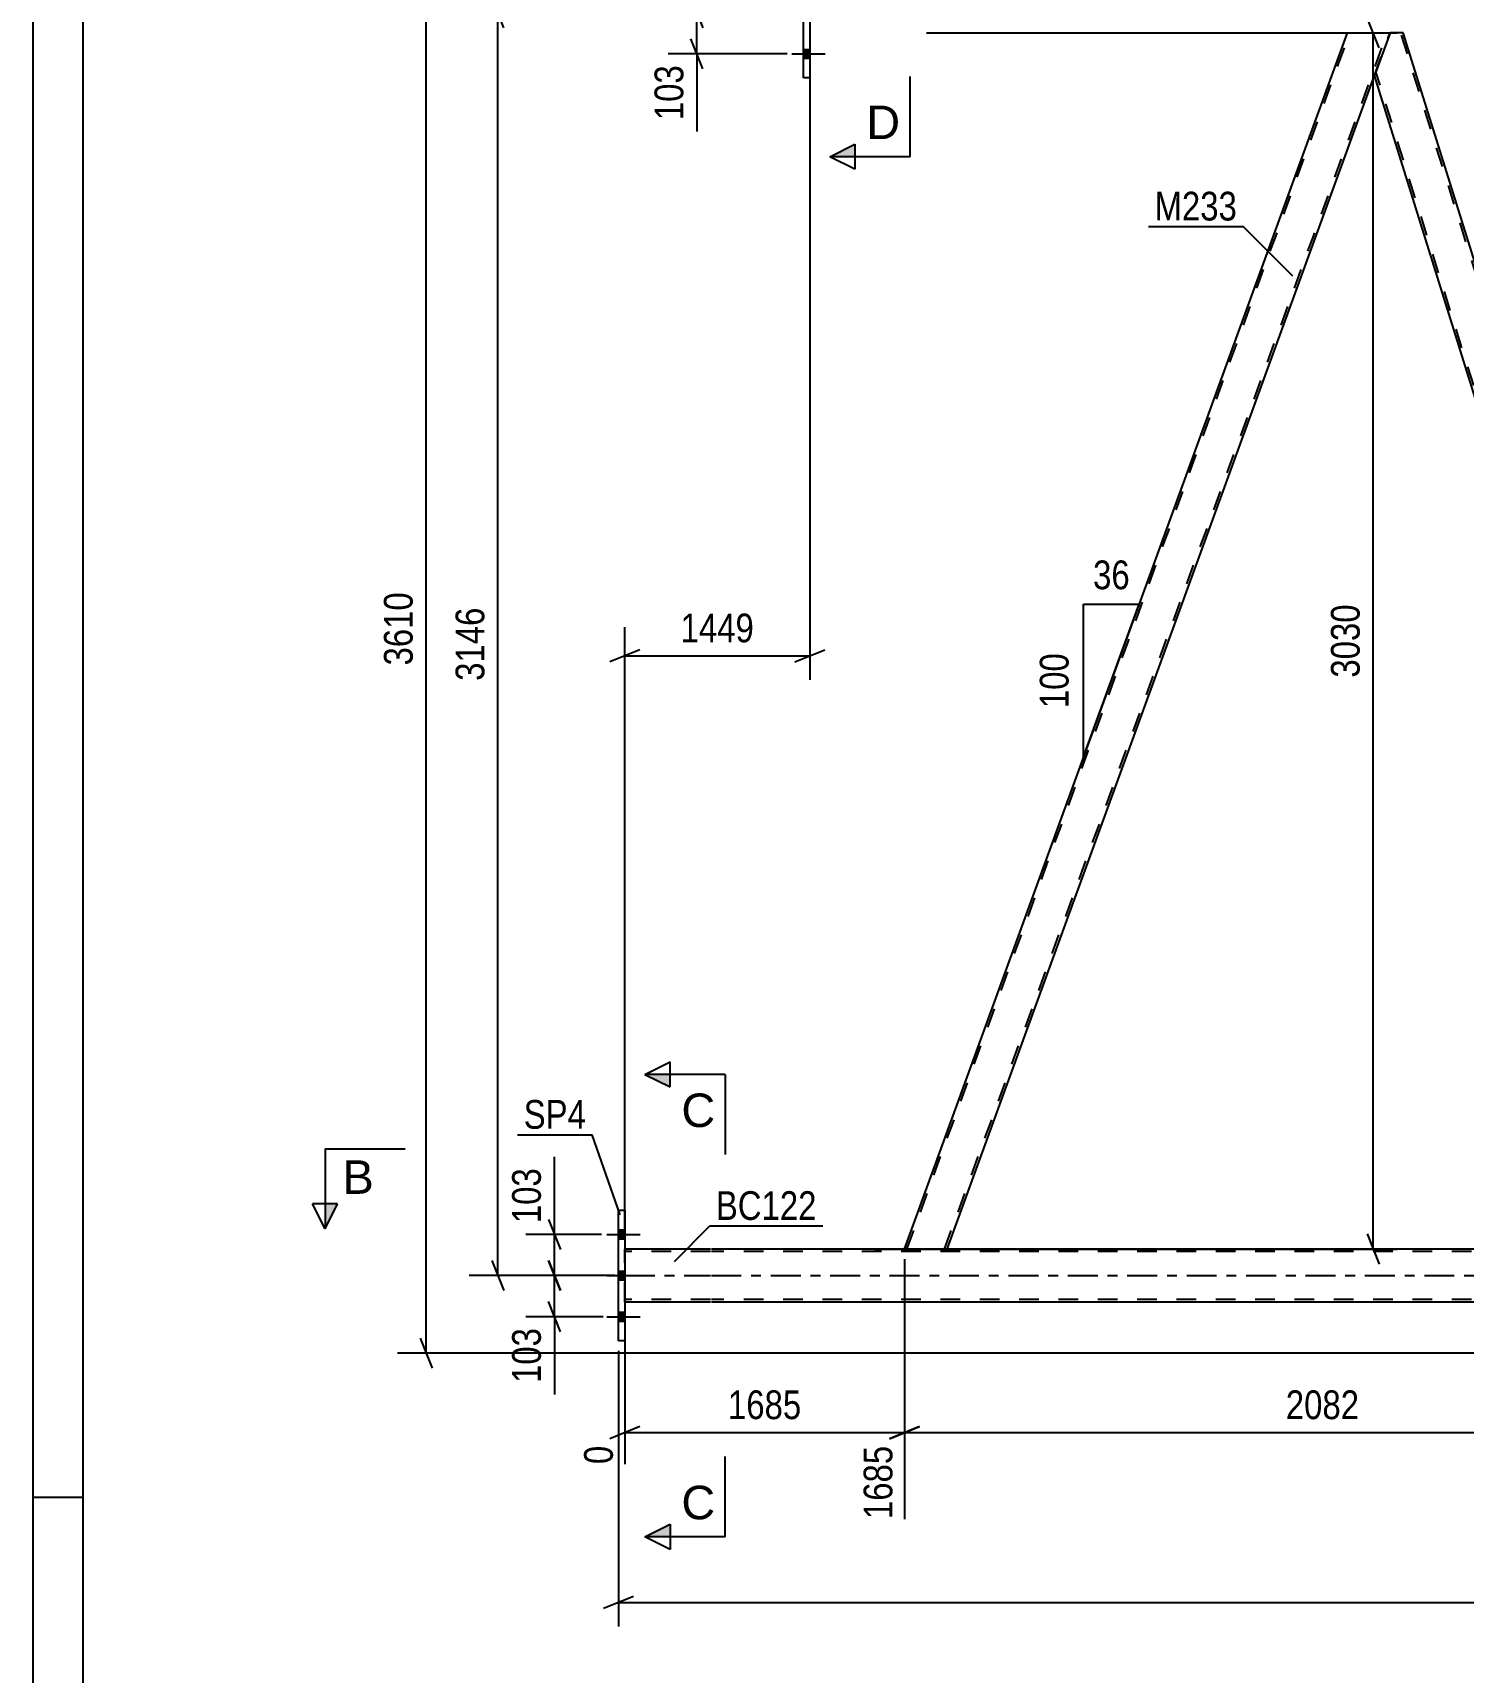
# Model space of a CAD drawing. Header units: millimetres. Extents: x 0 to 841, y 0 to 594.
# Drawn here: x 0 to 142.5, y 280.6 to 444 of the extents above; entities that cross this region are included whole.
import ezdxf

# ---------------------------------------------------------------- set-up
doc = ezdxf.new("R2010")
doc.units = ezdxf.units.MM
doc.linetypes.add('DXK_LINE_DOT2', pattern=[3.9198, 1.9599, -1.9599])
doc.linetypes.add('DXK_LINE_DOT3', pattern=[5.9187, 2.979, -0.9799, 0.9799, -0.9799])
doc.styles.add('Arial', font='ARIAL.TTF', dxfattribs={"height": 0.2})
doc.styles.add('Arial Narrow', font='ARIALN.TTF', dxfattribs={"height": 0.2})

# ---------------------------------------------------------------- blocks, each defined once
blk = doc.blocks.new('Unknown-283133313-1133')
at = {"color": 5, "linetype": 'Continuous'}
for p, q in [((0, 594), (0, 0)), ((5, 589), (5, 5)), ((5, 298), (0, 298))]:
    blk.add_line(p, q, dxfattribs=at)
blk = doc.blocks.new('Part-283133313-1872 - 1851')
at = {"color": 2, "linetype": 'Continuous'}
for p, q in [((86.83, 322.77), (130.95, 443.99)), ((130.95, 443.99), (135.2, 443.99)), ((91.08, 322.77), (133.66, 439.74))]:
    blk.add_line(p, q, dxfattribs=at)
at = {"color": 7, "linetype": 'DXK_LINE_DOT2'}
for p, q in [((87.08, 322.77), (131.2, 443.99)), ((90.83, 322.77), (134.95, 443.99)), ((133.66, 439.74), (135.2, 443.99)), ((91.08, 322.77), (86.83, 322.77))]:
    blk.add_line(p, q, dxfattribs=at)
blk = doc.blocks.new('Part-283133313-1887 - 1851')
at = {"color": 2, "linetype": 'Continuous'}
for p, q in [((135.2, 443.99), (133.66, 439.74)), ((136.52, 443.99), (135.2, 443.99)), ((172.8, 327.59), (136.52, 443.99)), ((168.61, 327.59), (133.66, 439.74))]:
    blk.add_line(p, q, dxfattribs=at)
at = {"color": 7, "linetype": 'DXK_LINE_DOT2'}
for p, q in [((173.09, 325.87), (136.27, 443.99)), ((170.37, 322.77), (133.79, 440.11)), ((170.12, 322.77), (168.61, 327.59)), ((173.22, 326.24), (172.8, 327.59)), ((171.96, 322.77), (173.22, 326.24)), ((170.12, 322.77), (171.96, 322.77))]:
    blk.add_line(p, q, dxfattribs=at)
blk = doc.blocks.new('Part-283133313-1967 - 1851')
at = {"color": 2, "linetype": 'Continuous'}
for p, q in [((58.34, 326.63), (58.98, 326.63)), ((58.34, 313.63), (58.34, 326.63)), ((58.98, 326.63), (58.98, 313.63)), ((58.98, 313.63), (58.34, 313.63))]:
    blk.add_line(p, q, dxfattribs=at)
blk = doc.blocks.new('Part-283133313-1972 - 1851')
at = {"color": 2, "linetype": 'Continuous'}
for p, q in [((76.76, 452.49), (77.4, 452.49)), ((76.76, 439.49), (76.76, 452.49)), ((77.4, 452.49), (77.4, 439.49)), ((77.4, 439.49), (76.76, 439.49))]:
    blk.add_line(p, q, dxfattribs=at)
blk = doc.blocks.new('Part-283133313-2324 - 1851')
at = {"color": 2, "linetype": 'Continuous'}
for p, q in [((67.5, 322.77), (58.98, 322.77)), ((165.47, 322.77), (67.6, 322.77)), ((67.5, 317.49), (58.98, 317.49)), ((165.47, 317.49), (67.6, 317.49))]:
    blk.add_line(p, q, dxfattribs=at)
at = {"color": 7, "linetype": 'DXK_LINE_DOT2'}
for p, q in [((58.98, 317.49), (58.98, 322.77)), ((67.5, 322.53), (58.98, 322.53)), ((739.14, 322.53), (67.6, 322.53)), ((67.5, 317.73), (58.98, 317.73)), ((739.14, 317.73), (67.6, 317.73))]:
    blk.add_line(p, q, dxfattribs=at)
at = {"color": 7, "linetype": 'DXK_LINE_DOT3'}
for p, q in [((58.98, 320.13), (67.5, 320.13)), ((67.6, 320.13), (739.14, 320.13))]:
    blk.add_line(p, q, dxfattribs=at)
blk = doc.blocks.new('Bolt-283133313-2348 - 1851')
at = {"linetype": 'Continuous'}
for points in [[(77.4, 449.65), (77.4, 450.53), (76.76, 450.53), (76.76, 449.65)], [(77.4, 449.65), (77.4, 450.53), (76.76, 450.53), (76.76, 449.65)], [(77.4, 449.65), (77.4, 450.53), (76.76, 450.53), (76.76, 449.65)], [(77.4, 445.55), (77.4, 446.43), (76.76, 446.43), (76.76, 445.55)], [(77.4, 445.55), (77.4, 446.43), (76.76, 446.43), (76.76, 445.55)], [(77.4, 441.45), (77.4, 442.33), (76.76, 442.33), (76.76, 441.45)], [(77.4, 441.45), (77.4, 442.33), (76.76, 442.33), (76.76, 441.45)], [(77.4, 441.45), (77.4, 442.33), (76.76, 442.33), (76.76, 441.45)]]:
    blk.add_hatch(color=1, dxfattribs=at).paths.add_polyline_path(points)
at = {"color": 1, "linetype": 'Continuous'}
for p, q in [((75.6, 450.09), (78.92, 450.09)), ((75.6, 450.09), (78.92, 450.09)), ((75.6, 450.09), (78.92, 450.09)), ((76.76, 450.53), (77.4, 450.53)), ((76.76, 450.53), (77.4, 450.53)), ((76.76, 450.53), (77.4, 450.53)), ((76.76, 449.65), (77.4, 449.65)), ((76.76, 449.65), (77.4, 449.65)), ((76.76, 449.65), (77.4, 449.65)), ((76.76, 446.43), (77.4, 446.43)), ((76.76, 446.43), (77.4, 446.43)), ((75.6, 445.99), (78.92, 445.99)), ((75.6, 445.99), (78.92, 445.99)), ((76.76, 445.55), (77.4, 445.55)), ((76.76, 445.55), (77.4, 445.55)), ((75.6, 441.89), (78.92, 441.89)), ((75.6, 441.89), (78.92, 441.89)), ((75.6, 441.89), (78.92, 441.89)), ((76.76, 442.33), (77.4, 442.33)), ((76.76, 442.33), (77.4, 442.33)), ((76.76, 442.33), (77.4, 442.33)), ((76.76, 441.45), (77.4, 441.45)), ((76.76, 441.45), (77.4, 441.45)), ((76.76, 441.45), (77.4, 441.45))]:
    blk.add_line(p, q, dxfattribs=at)
blk = doc.blocks.new('Bolt-283133313-2347 - 1851')
at = {"linetype": 'Continuous'}
for points in [[(58.98, 323.79), (58.98, 324.67), (58.34, 324.67), (58.34, 323.79)], [(58.98, 323.79), (58.98, 324.67), (58.34, 324.67), (58.34, 323.79)], [(58.98, 323.79), (58.98, 324.67), (58.34, 324.67), (58.34, 323.79)], [(58.98, 319.69), (58.98, 320.57), (58.34, 320.57), (58.34, 319.69)], [(58.98, 319.69), (58.98, 320.57), (58.34, 320.57), (58.34, 319.69)], [(58.98, 315.59), (58.98, 316.47), (58.34, 316.47), (58.34, 315.59)], [(58.98, 315.59), (58.98, 316.47), (58.34, 316.47), (58.34, 315.59)], [(58.98, 315.59), (58.98, 316.47), (58.34, 316.47), (58.34, 315.59)]]:
    blk.add_hatch(color=1, dxfattribs=at).paths.add_polyline_path(points)
at = {"color": 1, "linetype": 'Continuous'}
for p, q in [((57.18, 324.23), (60.5, 324.23)), ((57.18, 324.23), (60.5, 324.23)), ((57.18, 324.23), (60.5, 324.23)), ((58.34, 324.67), (58.98, 324.67)), ((58.34, 324.67), (58.98, 324.67)), ((58.34, 324.67), (58.98, 324.67)), ((58.34, 323.79), (58.98, 323.79)), ((58.34, 323.79), (58.98, 323.79)), ((58.34, 323.79), (58.98, 323.79)), ((58.34, 320.57), (58.98, 320.57)), ((58.34, 320.57), (58.98, 320.57)), ((57.18, 320.13), (60.5, 320.13)), ((57.18, 320.13), (60.5, 320.13)), ((58.34, 319.69), (58.98, 319.69)), ((58.34, 319.69), (58.98, 319.69)), ((57.18, 316.03), (60.5, 316.03)), ((57.18, 316.03), (60.5, 316.03)), ((57.18, 316.03), (60.5, 316.03)), ((58.34, 316.47), (58.98, 316.47)), ((58.34, 316.47), (58.98, 316.47)), ((58.34, 316.47), (58.98, 316.47)), ((58.34, 315.59), (58.98, 315.59)), ((58.34, 315.59), (58.98, 315.59)), ((58.34, 315.59), (58.98, 315.59))]:
    blk.add_line(p, q, dxfattribs=at)
blk = doc.blocks.new('StraightDimension-283133313-3152 - 1851')
at = {"color": 7, "linetype": 'Continuous'}
for p, q in [((86.83, 321.77), (86.83, 295.86)), ((58.98, 316.49), (58.98, 301.34)), ((60.48, 305.07), (57.48, 303.87)), ((58.98, 304.47), (86.83, 304.47)), ((85.33, 303.87), (88.33, 305.07))]:
    blk.add_line(p, q, dxfattribs=at)
at = {"color": 0}
blk.add_wipeout([(77.16, 305.22), (77.16, 309.42), (68.65, 309.42), (68.65, 305.22)], dxfattribs=at)
at = {"color": 0, "linetype": 'Continuous'}
for points in [[(58.38, 303.77), (54.18, 303.77), (54.18, 300.74), (58.38, 300.74)], [(86.23, 303.77), (82.03, 303.77), (82.03, 295.26), (86.23, 295.26)]]:
    blk.add_wipeout(points, dxfattribs=at)
at = {"color": 3, "style": 'Arial Narrow'}
blk.add_text('1685', height=2.863, dxfattribs=at).set_placement((69.25, 305.82))
at = {"color": 3, "linetype": 'Continuous', "style": 'Arial Narrow'}
for s, height, p in [('0', 2.86, (57.78, 301.34)), ('1685', 2.863, (85.63, 295.86))]:
    blk.add_text(s, height=height, rotation=90.0002, dxfattribs=at).set_placement(p)
blk = doc.blocks.new('StraightDimension-283133313-3162 - 1851')
at = {"color": 7, "linetype": 'Continuous'}
for p, q in [((86.83, 321.77), (86.83, 295.86)), ((170.12, 321.77), (170.12, 295.86)), ((88.33, 305.07), (85.33, 303.87)), ((86.83, 304.47), (170.12, 304.47)), ((168.62, 303.87), (171.62, 305.07))]:
    blk.add_line(p, q, dxfattribs=at)
at = {"color": 0}
blk.add_wipeout([(132.73, 305.22), (132.73, 309.42), (124.22, 309.42), (124.22, 305.22)], dxfattribs=at)
at = {"color": 0, "linetype": 'Continuous'}
blk.add_wipeout([(169.52, 303.77), (165.32, 303.77), (165.32, 295.26), (169.52, 295.26)], dxfattribs=at)
at = {"color": 3, "style": 'Arial Narrow'}
blk.add_text('2082', height=2.863, dxfattribs=at).set_placement((124.82, 305.82))
at = {"color": 3, "linetype": 'Continuous', "style": 'Arial Narrow'}
blk.add_text('3767', height=2.863, rotation=90.0002, dxfattribs=at).set_placement((168.92, 295.86))
blk = doc.blocks.new('StraightDimension-283133313-2465 - 1851')
at = {"color": 7, "linetype": 'Continuous'}
for p, q in [((51.36, 321.63), (52.56, 318.63)), ((57.98, 320.13), (49.11, 320.13)), ((51.96, 316.03), (51.96, 320.13)), ((52.56, 314.53), (51.36, 317.53)), ((56.81, 316.03), (49.11, 316.03))]:
    blk.add_line(p, q, dxfattribs=at)
at = {"color": 0}
blk.add_wipeout([(51.21, 315.5), (47.01, 315.5), (47.01, 308.82), (51.21, 308.82)], dxfattribs=at)
at = {"color": 7, "linetype": 'Continuous'}
blk.add_line((51.96, 316.03), (51.96, 308.29), dxfattribs=at)
blk.add_line((51.96, 316.03), (51.96, 308.29), dxfattribs=at)
at = {"color": 3, "style": 'Arial Narrow'}
blk.add_text('103', height=2.863, rotation=90.0002, dxfattribs=at).set_placement((50.61, 309.42))
blk = doc.blocks.new('StraightDimension-283133313-2422 - 1851')
at = {"color": 7, "linetype": 'Continuous'}
for p, q in [((39.79, 455.29), (38.59, 458.29)), ((78.32, 456.79), (36.34, 456.79)), ((39.19, 312.39), (39.19, 456.79)), ((38.59, 313.89), (39.79, 310.89)), ((164.47, 312.39), (36.34, 312.39))]:
    blk.add_line(p, q, dxfattribs=at)
at = {"color": 0}
blk.add_wipeout([(38.44, 388.84), (34.24, 388.84), (34.24, 380.33), (38.44, 380.33)], dxfattribs=at)
at = {"color": 3, "style": 'Arial Narrow'}
blk.add_text('3610', height=2.863, rotation=90.0002, dxfattribs=at).set_placement((37.84, 380.93))
blk = doc.blocks.new('StraightDimension-283133313-2438 - 1851')
at = {"color": 7, "linetype": 'Continuous'}
for p, q in [((46.93, 444.49), (45.73, 447.49)), ((76.4, 445.99), (43.48, 445.99)), ((46.33, 320.13), (46.33, 445.99)), ((45.73, 321.63), (46.93, 318.63)), ((57.98, 320.13), (43.48, 320.13))]:
    blk.add_line(p, q, dxfattribs=at)
at = {"color": 0}
blk.add_wipeout([(45.58, 387.31), (41.38, 387.31), (41.38, 378.8), (45.58, 378.8)], dxfattribs=at)
at = {"color": 3, "style": 'Arial Narrow'}
blk.add_text('3146', height=2.863, rotation=90.0002, dxfattribs=at).set_placement((44.98, 379.4))
blk = doc.blocks.new('StraightDimension-283133313-2455 - 1851')
at = {"color": 7, "linetype": 'Continuous'}
for p, q in [((65.55, 447.49), (66.75, 444.49)), ((76.4, 445.99), (63.3, 445.99)), ((66.15, 441.89), (66.15, 445.99)), ((66.75, 440.39), (65.55, 443.39)), ((75.15, 441.89), (63.3, 441.89))]:
    blk.add_line(p, q, dxfattribs=at)
at = {"color": 0}
blk.add_wipeout([(65.4, 441.36), (61.2, 441.36), (61.2, 434.68), (65.4, 434.68)], dxfattribs=at)
at = {"color": 7, "linetype": 'Continuous'}
blk.add_line((66.15, 441.89), (66.15, 434.15), dxfattribs=at)
blk.add_line((66.15, 441.89), (66.15, 434.15), dxfattribs=at)
at = {"color": 3, "style": 'Arial Narrow'}
blk.add_text('103', height=2.863, rotation=90.0002, dxfattribs=at).set_placement((64.8, 435.28))
blk = doc.blocks.new('StraightDimension-283133313-2474 - 1851')
at = {"color": 7, "linetype": 'Continuous'}
for p, q in [((51.36, 325.73), (52.56, 322.73)), ((56.66, 324.23), (49.11, 324.23)), ((51.96, 320.13), (51.96, 324.23)), ((52.56, 318.63), (51.36, 321.63)), ((57.98, 320.13), (49.11, 320.13))]:
    blk.add_line(p, q, dxfattribs=at)
at = {"color": 0}
blk.add_wipeout([(51.21, 331.44), (47.01, 331.44), (47.01, 324.75), (51.21, 324.75)], dxfattribs=at)
at = {"color": 7, "linetype": 'Continuous'}
blk.add_line((51.96, 324.23), (51.96, 331.96), dxfattribs=at)
blk.add_line((51.96, 324.23), (51.96, 331.96), dxfattribs=at)
at = {"color": 3, "style": 'Arial Narrow'}
blk.add_text('103', height=2.863, rotation=90.0002, dxfattribs=at).set_placement((50.61, 325.35))
blk = doc.blocks.new('StraightDimension-283133313-2484 - 1851')
at = {"color": 7, "linetype": 'Continuous'}
for p, q in [((77.4, 442.99), (77.4, 379.49)), ((58.98, 323.77), (58.98, 384.74)), ((60.48, 382.49), (57.48, 381.29)), ((75.9, 381.29), (78.9, 382.49)), ((58.98, 381.89), (77.4, 381.89))]:
    blk.add_line(p, q, dxfattribs=at)
at = {"color": 0}
blk.add_wipeout([(72.45, 382.64), (72.45, 386.84), (63.93, 386.84), (63.93, 382.64)], dxfattribs=at)
at = {"color": 3, "style": 'Arial Narrow'}
blk.add_text('1449', height=2.863, dxfattribs=at).set_placement((64.53, 383.24))
blk = doc.blocks.new('StraightDimension-283133313-2495 - 1851')
at = {"color": 7, "linetype": 'Continuous'}
for p, q in [((134.13, 442.49), (132.93, 445.49)), ((89.03, 443.99), (135.93, 443.99)), ((133.53, 322.77), (133.53, 443.99)), ((132.93, 324.27), (134.13, 321.27)), ((83.86, 322.77), (135.93, 322.77))]:
    blk.add_line(p, q, dxfattribs=at)
at = {"color": 0}
blk.add_wipeout([(132.78, 387.63), (128.58, 387.63), (128.58, 379.12), (132.78, 379.12)], dxfattribs=at)
at = {"color": 3, "style": 'Arial Narrow'}
blk.add_text('3030', height=2.863, rotation=90.0002, dxfattribs=at).set_placement((132.18, 379.72))
blk = doc.blocks.new('StraightDimension-283133313-3501 - 1851')
at = {"color": 7, "linetype": 'Continuous'}
for p, q in [((58.34, 312.63), (58.34, 285.15)), ((59.84, 288.15), (56.84, 286.95)), ((58.34, 287.55), (786.08, 287.55))]:
    blk.add_line(p, q, dxfattribs=at)
blk = doc.blocks.new('AngleDimension-283133313-3512 - 1851')
at = {"color": 7, "linetype": 'Continuous'}
for p, q in [((104.68, 387.03), (110.22, 387.03)), ((104.68, 371.81), (110.22, 387.03)), ((104.68, 371.81), (104.68, 387.03)), ((108.42, 382.1), (110.22, 387.03))]:
    blk.add_line(p, q, dxfattribs=at)
at = {"color": 0}
for points in [[(109.88, 387.93), (109.88, 392.13), (105.02, 392.13), (105.02, 387.93)], [(103.78, 382.76), (99.58, 382.76), (99.58, 376.08), (103.78, 376.08)]]:
    blk.add_wipeout(points, dxfattribs=at)
at = {"color": 3, "style": 'Arial Narrow'}
blk.add_text('36', height=2.863, dxfattribs=at).set_placement((105.62, 388.53))
blk.add_text('100', height=2.863, rotation=90.0002, dxfattribs=at).set_placement((103.18, 376.68))
blk = doc.blocks.new('Mark-283133313-1868 - 1851')
at = {"color": 0}
blk.add_wipeout([(119.97, 425.28), (119.97, 428.28), (111.74, 428.28), (111.74, 425.28)], dxfattribs=at)
blk.add_wipeout([(119.97, 425.28), (119.97, 428.28), (111.74, 428.28), (111.74, 425.28)], dxfattribs=at)
at = {"color": 30, "linetype": 'Continuous'}
for p in [(111.14, 424.68), (125.52, 419.73)]:
    blk.add_line(p, (120.57, 424.68), dxfattribs=at)
at = {"color": 3, "style": 'Arial Narrow'}
blk.add_text('M233', height=2.863, dxfattribs=at).set_placement((111.74, 425.28))
blk = doc.blocks.new('Mark-283133313-1963 - 1851')
at = {"color": 0}
blk.add_wipeout([(55.12, 334.76), (55.12, 337.76), (48.9, 337.76), (48.9, 334.76)], dxfattribs=at)
blk.add_wipeout([(55.12, 334.76), (55.12, 337.76), (48.9, 337.76), (48.9, 334.76)], dxfattribs=at)
at = {"color": 30, "linetype": 'Continuous'}
for p in [(48.3, 334.16), (58.51, 326.17)]:
    blk.add_line(p, (55.72, 334.16), dxfattribs=at)
at = {"color": 3, "style": 'Arial Narrow'}
blk.add_text('SP4', height=2.863, dxfattribs=at).set_placement((48.9, 334.76))
blk = doc.blocks.new('Mark-283133313-2320 - 1851')
at = {"color": 0}
blk.add_wipeout([(78.09, 325.67), (78.09, 328.67), (68.04, 328.67), (68.04, 325.67)], dxfattribs=at)
blk.add_wipeout([(78.09, 325.67), (78.09, 328.67), (68.04, 328.67), (68.04, 325.67)], dxfattribs=at)
at = {"color": 30, "linetype": 'Continuous'}
for p, q in [((63.91, 321.53), (67.44, 325.07)), ((67.44, 325.07), (78.69, 325.07))]:
    blk.add_line(p, q, dxfattribs=at)
at = {"color": 3, "style": 'Arial Narrow'}
blk.add_text('BC122', height=2.863, dxfattribs=at).set_placement((68.04, 325.67))
blk = doc.blocks.new('SectionMark-283133313-3722 - 1851')
at = {"linetype": 'Continuous'}
blk.add_hatch(color=6, dxfattribs=at).paths.add_polyline_path([(29.11, 327.27), (30.36, 327.27), (29.11, 324.77)])
at = {"color": 6, "linetype": 'Continuous'}
for p, q in [((29.11, 332.77), (37.11, 332.77)), ((29.11, 332.77), (29.11, 324.77)), ((29.11, 324.77), (27.86, 327.27)), ((30.36, 327.27), (27.86, 327.27)), ((29.11, 324.77), (30.36, 327.27))]:
    blk.add_line(p, q, dxfattribs=at)
at = {"color": 0, "linetype": 'Continuous'}
blk.add_wipeout([(33.97, 328.27), (33.97, 331.77), (30.86, 331.77), (30.86, 328.27)], dxfattribs=at)
at = {"color": 3, "linetype": 'Continuous', "style": 'Arial'}
blk.add_text('B', height=3.34, dxfattribs=at).set_placement((30.86, 328.27))
blk = doc.blocks.new('SectionMark-283133313-3728 - 1851')
at = {"linetype": 'Continuous'}
for points in [[(63.48, 340.18), (63.48, 338.93), (60.98, 340.18)], [(63.48, 295.34), (63.48, 294.09), (60.98, 294.09)]]:
    blk.add_hatch(color=6, dxfattribs=at).paths.add_polyline_path(points)
at = {"color": 6, "linetype": 'Continuous'}
for p, q in [((60.98, 340.18), (63.48, 341.43)), ((68.98, 340.18), (60.98, 340.18)), ((60.98, 340.18), (63.48, 338.93)), ((63.48, 338.93), (63.48, 341.43)), ((68.98, 340.18), (68.98, 332.18)), ((68.98, 294.09), (68.98, 302.09)), ((60.98, 294.09), (63.48, 295.34)), ((63.48, 295.34), (63.48, 292.84)), ((68.98, 294.09), (60.98, 294.09)), ((63.48, 292.84), (60.98, 294.09))]:
    blk.add_line(p, q, dxfattribs=at)
at = {"color": 0, "linetype": 'Continuous'}
for points in [[(67.98, 334.93), (67.98, 338.43), (64.61, 338.43), (64.61, 334.93)], [(67.98, 295.84), (67.98, 299.34), (64.61, 299.34), (64.61, 295.84)]]:
    blk.add_wipeout(points, dxfattribs=at)
at = {"color": 3, "linetype": 'Continuous', "style": 'Arial'}
for p in [(64.61, 334.93), (64.61, 295.84)]:
    blk.add_text('C', height=3.34, dxfattribs=at).set_placement(p)
blk = doc.blocks.new('SectionMark-283133313-3730 - 1851')
at = {"linetype": 'Continuous'}
for points in [[(81.9, 470.96), (81.9, 469.71), (79.4, 470.96)], [(81.9, 432.89), (81.9, 431.64), (79.4, 431.64)]]:
    blk.add_hatch(color=6, dxfattribs=at).paths.add_polyline_path(points)
at = {"color": 6, "linetype": 'Continuous'}
for p, q in [((79.4, 470.96), (81.9, 472.21)), ((81.9, 469.71), (81.9, 472.21)), ((87.4, 470.96), (79.4, 470.96)), ((79.4, 470.96), (81.9, 469.71)), ((87.4, 470.96), (87.4, 462.96)), ((87.4, 431.64), (87.4, 439.64)), ((79.4, 431.64), (81.9, 432.89)), ((87.4, 431.64), (79.4, 431.64)), ((81.9, 430.39), (79.4, 431.64)), ((81.9, 432.89), (81.9, 430.39))]:
    blk.add_line(p, q, dxfattribs=at)
at = {"color": 0, "linetype": 'Continuous'}
for points in [[(86.4, 465.71), (86.4, 469.21), (83.03, 469.21), (83.03, 465.71)], [(86.4, 433.39), (86.4, 436.89), (83.03, 436.89), (83.03, 433.39)]]:
    blk.add_wipeout(points, dxfattribs=at)
at = {"color": 3, "linetype": 'Continuous', "style": 'Arial'}
for p in [(83.03, 465.71), (83.03, 433.39)]:
    blk.add_text('D', height=3.34, dxfattribs=at).set_placement(p)

msp = doc.modelspace()

# ---------------------------------------------------------------- block references
for name in ['Unknown-283133313-1133', 'Part-283133313-1972 - 1851', 'Bolt-283133313-2348 - 1851', 'Part-283133313-1872 - 1851', 'Part-283133313-1887 - 1851', 'Part-283133313-1967 - 1851', 'Bolt-283133313-2347 - 1851', 'Part-283133313-2324 - 1851']:
    msp.add_blockref(name, (0, 0))

# ---------------------------------------------------------------- next in the draw order: block references
msp.add_blockref('StraightDimension-283133313-3152 - 1851', (0, 0))

# ---------------------------------------------------------------- next in the draw order: block references
for name in ['StraightDimension-283133313-2465 - 1851', 'StraightDimension-283133313-3162 - 1851']:
    msp.add_blockref(name, (0, 0))

# ---------------------------------------------------------------- next in the draw order: block references
msp.add_blockref('StraightDimension-283133313-2422 - 1851', (0, 0))

# ---------------------------------------------------------------- next in the draw order: block references
for name in ['StraightDimension-283133313-2438 - 1851', 'StraightDimension-283133313-2495 - 1851']:
    msp.add_blockref(name, (0, 0))

# ---------------------------------------------------------------- next in the draw order: block references
for name in ['StraightDimension-283133313-2455 - 1851', 'StraightDimension-283133313-2474 - 1851']:
    msp.add_blockref(name, (0, 0))

# ---------------------------------------------------------------- next in the draw order: block references
msp.add_blockref('StraightDimension-283133313-2484 - 1851', (0, 0))

# ---------------------------------------------------------------- next in the draw order: block references
msp.add_blockref('StraightDimension-283133313-3501 - 1851', (0, 0))

# ---------------------------------------------------------------- next in the draw order: block references
for name in ['SectionMark-283133313-3730 - 1851', 'Mark-283133313-1868 - 1851', 'AngleDimension-283133313-3512 - 1851', 'Mark-283133313-1963 - 1851', 'Mark-283133313-2320 - 1851']:
    msp.add_blockref(name, (0, 0))

# ---------------------------------------------------------------- next in the draw order: block references
msp.add_blockref('SectionMark-283133313-3722 - 1851', (0, 0))

# ---------------------------------------------------------------- next in the draw order: block references
msp.add_blockref('SectionMark-283133313-3728 - 1851', (0, 0))

doc.saveas('drawing.dxf')
